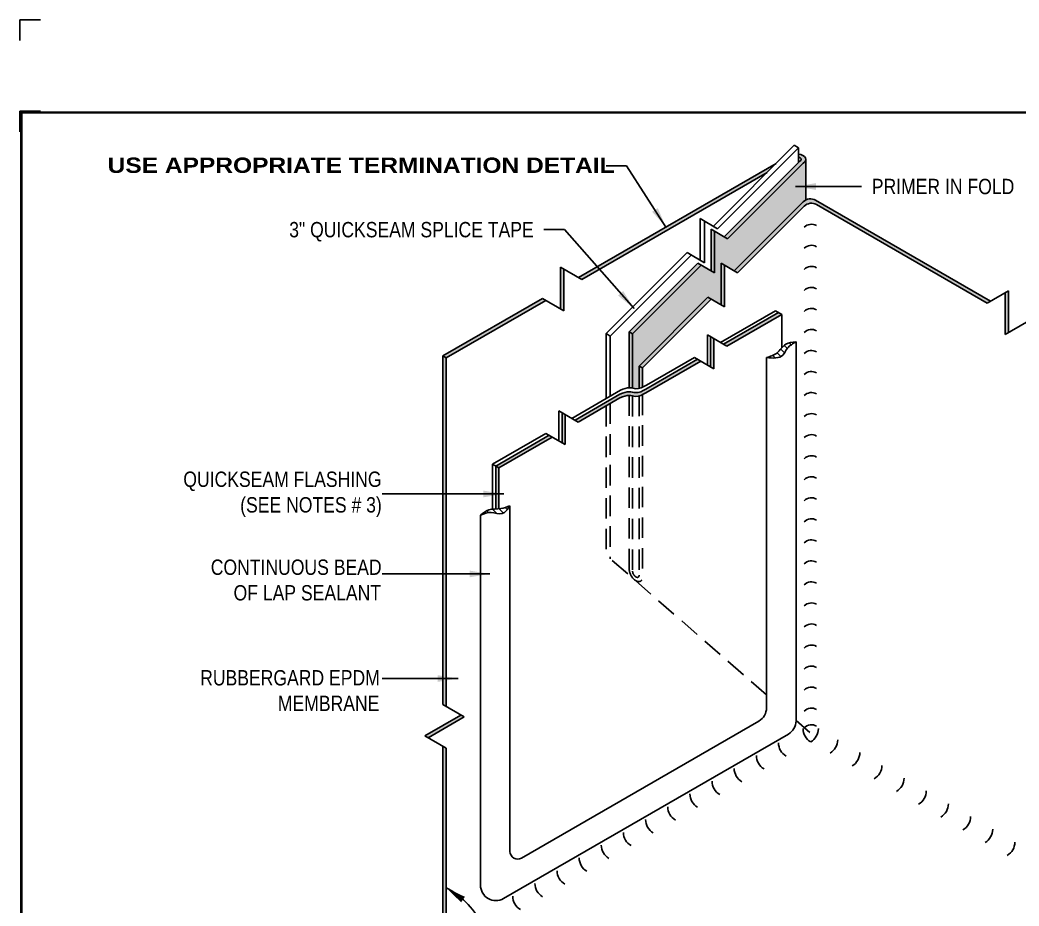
# Model space of a CAD drawing. Header units: inches. Extents: x 143.4 to 163.5, y -221.5 to -204.7.
# Drawn here: x 143.45 to 155.66, y -215.52 to -204.7 of the extents above; entities that cross this region are included whole.
import ezdxf
from ezdxf.enums import TextEntityAlignment as Align

# ---------------------------------------------------------------- set-up
doc = ezdxf.new("R2010")
doc.units = ezdxf.units.IN
doc.header["$MEASUREMENT"] = 0
doc.linetypes.add('HIDDEN', pattern=[0.375, 0.25, -0.125])
doc.layers.get('0').update_dxf_attribs({"linetype": 'CONTINUOUS'})
doc.layers.get('DEFPOINTS').update_dxf_attribs({"linetype": 'CONTINUOUS'})
for name, color, linetype in [('FSBP-ADHESIVE', 1, 'HIDDEN'), ('FSBP-ANNO-NOTE', 7, 'CONTINUOUS'), ('FSBP-MEMBRANE', 7, 'CONTINUOUS'), ('FSBP-SEALANTS', 1, 'CONTINUOUS'), ('FSBP-TTLB-BORDER', 7, 'CONTINUOUS'), ('FSBP-TTLB-TEXT', 7, 'CONTINUOUS')]:
    doc.layers.add(name, color=color, linetype=linetype)
doc.styles.add('FSBP_ARIAL', font='arial.ttf')
doc.styles.add('FSBP_ARIAL_BOLD', font='')
doc.styles.add('FSBP_ARIAL_NAR', font='ARIALN.TTF')
doc.styles.get('FSBP_ARIAL_BOLD').set_extended_font_data('Arial Black')
doc.dimstyles.new('FSBP-LEADER', dxfattribs={"dimtxt": 0.1875, "dimasz": 0.25, "dimexe": 0.0625, "dimexo": 0.125, "dimgap": 0.125, "dimtad": 0, "dimtih": 1, "dimtoh": 1, "dimdec": 4, "dimzin": 0, "dimdsep": 46, "dimlunit": 4, "dimtxsty": 'FSBP_ARIAL_NAR', "dimcen": 0.09375, "dimclrd": 256, "dimclre": 256, "dimclrt": 256, "dimadec": 0, "dimazin": 0, "dimtfac": 1, "dimtdec": 4, "dimtofl": 0, "dimtmove": 0, "dimatfit": 3, "dimfxl": 0, "dimtolj": 1, "dimtzin": 0, "dimlwd": -1, "dimlwe": -1, "dimarcsym": 0})
pattern_1 = [(135, (-108.4851151080021, -82.89921941973475), (-0.04419417382415922, -0.04419417382415922), [])]

# ---------------------------------------------------------------- blocks, each defined once
blk = doc.blocks.new('TTLB-EPDM_2')
at = {"layer": 'DEFPOINTS', "linetype": 'Continuous', "ltscale": 1.75}
blk.add_lwpolyline([(-0.015625, 13.88083333333333), (-0.015625, 14.13083333333333), (0.234375, 14.13083333333333)], dxfattribs=at)
at = {"layer": 'DEFPOINTS', "color": 1}
blk.add_lwpolyline([(0.234375, 13.015625), (-0.015625, 13.015625), (-0.015625, 12.765625)], dxfattribs=at)
at = {"layer": 'FSBP-TTLB-BORDER', "const_width": 0.03125}
blk.add_lwpolyline([(20, 0), (20, 13), (0, 13), (0, 0)], dxfattribs=at)
at = {"layer": 'FSBP-TTLB-TEXT'}
for tag, height, style, p in [('MAXIMUM_WARRANTY', 0.1875, 'FSBP_ARIAL_BOLD', (18.03987100774941, 0.2240244307510579)), ('ACCPT_SYSTEMS', 0.21875, 'FSBP_ARIAL', (12.49438170418193, -1.23218745252656))]:
    blk.add_attdef(tag, text='', height=height, dxfattribs=dict(at, style=style)).set_placement(p, align=Align.MIDDLE_LEFT)
for tag, height, style, p in [('DETAIL_DESCP_LINE_1', 0.21875, 'FSBP_ARIAL_BOLD', (10.33118450231211, -0.2831249841755152)), ('DETAIL_DESCP_LINE_2', 0.21875, 'FSBP_ARIAL_BOLD', (10.33118450231211, -0.6812499208775904)), ('ISSUE_REV_DATE', 0.21875, 'FSBP_ARIAL', (16.84069633627263, -0.7282559425942452)), ('DETAIL_NUMBER', 0.4375, 'FSBP_ARIAL', (18.91941590748775, -0.8931630692489421))]:
    blk.add_attdef(tag, text='', height=height, dxfattribs=dict(at, style=style)).set_placement(p, align=Align.MIDDLE_CENTER)

msp = doc.modelspace()

# ---------------------------------------------------------------- hatches: boundary and pattern name
at = {"layer": 'FSBP-ADHESIVE'}
h = msp.add_hatch(dxfattribs=at)
h.set_pattern_fill('AR-SAND', color=256, scale=0.02, style=0)
h.set_pattern_definition([(37.50000000000001, (0, 0), (-0.001259867162192163, 0.03853647538026318), [0, -0.0304, 0, -0.034, 0, -0.0325]), (7.499999999999999, (0, 0), (0.03539553410535454, 0.05644292130459481), [0, -0.0164, 0, -0.0274, 0, -0.0105]), (327.5, (-0.0246, 0), (0.06228283723502991, 0.00011318107073929), [0, -0.01, 0, -0.036, 0, -0.047]), (317.5, (-0.0246, 0), (0.06012253209144586, 0.01755351129868498), [0, -0.005, 0, -0.0236, 0, -0.027])])
edge = h.paths.add_edge_path()
edge.add_arc((153.107815992051, -207.0071401254819), 0.1250000000000068, 117.25716359739309, 135.0000000000092, ccw=False)
edge.add_line((153.0505678590642, -206.8960201395678), (153.0505678590642, -206.4175013684965))
edge.add_ellipse((152.9357480273712, -206.3996848562037), major_axis=(-0.1148198316929839, 0), ratio=0.5773502691896102, start_angle=134.9999999999893, end_angle=180, ccw=False)
edge.add_line((153.0169379089765, -206.4465598562031), (152.0948031825459, -207.368694582634))
edge.add_line((152.0948031825459, -207.368694582634), (151.9336596976621, -207.2756583482581))
edge.add_line((151.9336596976621, -207.2756583482581), (151.9336596976621, -207.7840177867772))
edge.add_line((151.9336596976621, -207.7840177867772), (151.7725162127783, -207.6909815524014))
edge.add_line((151.7725162127783, -207.6909815524014), (150.9329060464488, -208.5305917187309))
edge.add_line((150.9329060464488, -208.5305917187309), (150.9329060464488, -209.1941992108045))
edge.add_spline(control_points=[(150.9329060464478, -209.1941992108044), (150.9466907845014, -209.1969476284599), (150.9741574738371, -209.2029998778463), (151.0008970825311, -209.1997830260275), (151.0140959280536, -209.1965843905641)], knot_values=[0.0936161797853671, 0.0936161797853671, 0.0936161797853671, 0.0936161797853671, 0.1353028374560829, 0.1767049348115049, 0.1767049348115049, 0.1767049348115049, 0.1767049348115049], degree=3, periodic=0)
edge.add_line((151.0140959280536, -209.196584390564), (151.0140959280536, -208.9240834941826))
edge.add_line((151.0140959280536, -208.9240834941826), (151.8537060943832, -208.0844733278529))
edge.add_line((151.8537060943832, -208.0844733278529), (152.0148495792669, -208.1775095622287))
edge.add_line((152.0148495792669, -208.1775095622287), (152.0148495792669, -207.6691501237096))
edge.add_line((152.0148495792669, -207.6691501237096), (152.1759930641507, -207.7621863580854))
edge.add_line((152.1759930641507, -207.7621863580854), (153.0194276444026, -206.9187517778336))
at = {"layer": 'FSBP-MEMBRANE'}
h = msp.add_hatch(color=256, dxfattribs=at)
edge = h.paths.add_edge_path()
edge.add_line((150.9329060464488, -208.5305917187309), (150.8923111056464, -208.5071542187309))
edge.add_line((150.8923111056464, -208.5071542187309), (150.8923111056464, -209.1893807669487))
edge.add_spline(control_points=[(150.8923111056464, -209.1893807669487), (150.8954289902329, -209.1893382153054), (150.9088887080114, -209.1896260473957), (150.9224754601398, -209.1921195479588), (150.9329060464478, -209.1941992108044)], knot_values=[0.1767049348115274, 0.1767049348115274, 0.1767049348115274, 0.1767049348115274, 0.1862397181165812, 0.2177830292068844, 0.2177830292068844, 0.2177830292068844, 0.2177830292068844], degree=3, periodic=0)
edge.add_line((150.9329060464489, -209.1941992108046), (150.9329060464489, -208.5305917187309))
h.paths.add_polyline_path([(151.7725162127782, -207.6909815524014), (151.7319212719759, -207.6675440524014), (150.8923111056464, -208.5071542187309), (150.9329060464488, -208.5305917187309)])
h.paths.add_polyline_path([(151.9336596976622, -207.2756583482581), (151.8930647568596, -207.252220848258), (151.8930647568596, -207.7605802867772), (151.9336596976621, -207.7840177867772)])
edge = h.paths.add_edge_path()
edge.add_ellipse((152.9357480273712, -206.3996848562037), major_axis=(-0.1148198316929839, 0), ratio=0.5773502691896102, start_angle=134.9999999999893, end_angle=180)
edge.add_ellipse((152.9357480273712, -206.3996848562037), major_axis=(-0.1148198316929839, 0), ratio=0.5773502691896102, start_angle=180, end_angle=256.9221847482676)
edge.add_line((152.9617287894848, -206.3351129486123), (152.9617287894848, -206.3701275760092))
edge.add_ellipse((152.9357480273712, -206.3996848562037), major_axis=(-0.05740991584644978, 0), ratio=0.5773502691896634, start_angle=135.000000000016, end_angle=243.0926992766351, ccw=False)
edge.add_line((152.9763429681738, -206.4231223562037), (152.0542082417434, -207.3452570826339))
edge.add_line((152.0542082417434, -207.345257082634), (152.0948031825459, -207.3686945826341))
edge.add_line((152.0948031825459, -207.368694582634), (153.0169379089762, -206.4465598562037))
h = msp.add_hatch(color=256, dxfattribs=at)
h.paths.add_polyline_path([(152.5774805036707, -206.5596557074542), (152.6883879444728, -206.4487482666521), (150.2717753627524, -207.8439801912354), (150.3123703035546, -207.8674176912354)])
h.paths.add_polyline_path([(150.0922442095491, -207.7403278316056), (150.0516492687466, -207.7168903316055), (150.0516492687467, -208.2252497701246), (150.0922442095491, -208.2486872701246)])
h.paths.add_polyline_path([(149.8721181155435, -208.1215974104949), (149.8315231747412, -208.0981599104949), (148.6161512157418, -208.7998552381887), (148.6567461565442, -208.8232927381887)])
h = msp.add_hatch(color=256, dxfattribs=at)
h.paths.add_polyline_path([(151.8943010351856, -208.107910827853), (151.8537060943832, -208.084473327853), (151.0140959280537, -208.9240834941824), (151.0546908688561, -208.9475209941824)])
edge = h.paths.add_edge_path()
edge.add_line((151.054690868856, -208.9475209941823), (151.0140959280536, -208.9240834941823))
edge.add_line((151.0140959280536, -208.9240834941823), (151.0140959280536, -209.1965843905641))
edge.add_spline(control_points=[(151.0140959280536, -209.1965843905641), (151.0277409634323, -209.1932776245301), (151.0412522227033, -209.1882654296749), (151.0546908688559, -209.182327535104)], knot_values=[0.05081447548444958, 0.05081447548444958, 0.05081447548444958, 0.05081447548444958, 0.09361617978541162, 0.09361617978541162, 0.09361617978541162, 0.09361617978541162], degree=3, periodic=0)
edge.add_line((151.0546908688561, -209.182327535104), (151.054690868856, -208.9475209941823))
h.paths.add_polyline_path([(153.0303050260074, -206.9719068370312, -0.3394542588634215), (153.1811933736558, -206.9520420092064), (155.2664328675888, -208.1559555923536), (155.3070278083911, -208.1325180923536), (153.1703159920509, -206.8988869500089, 0.3394542588633929), (153.0194276444026, -206.9187517778336), (152.1759930641507, -207.7621863580854), (152.2165880049533, -207.7856238580855)])
h.paths.add_polyline_path([(152.0554445200694, -207.6925876237096), (152.0148495792669, -207.6691501237096), (152.0148495792669, -208.1775095622287), (152.0554445200694, -208.2009470622287)])
h.paths.add_polyline_path([(155.5271539023967, -208.0054282327239), (155.4865589615945, -208.0288657327239), (155.4865589615945, -208.5372251712429), (155.5271539023966, -208.5137876712431)])
h = msp.add_hatch(color=256, dxfattribs=at)
edge = h.paths.add_edge_path()
edge.add_line((149.2989997450999, -210.1685287387567), (149.2601265320751, -210.1460852787526))
edge.add_line((149.2601265320751, -210.1460852787527), (149.2601265320751, -210.6710638475052))
edge.add_spline(control_points=[(149.2601265321704, -210.6710638475009), (149.2730910008469, -210.6705018993894), (149.286109706756, -210.6699917372086), (149.2989997450999, -210.668932086178)], knot_values=[0.1415675165058692, 0.1415675165058692, 0.1415675165058692, 0.1415675165058692, 0.1798492494633529, 0.1798492494633529, 0.1798492494633529, 0.1798492494633529], degree=3, periodic=0)
edge.add_line((149.2989997450999, -210.668932086178), (149.2989997450999, -210.1685287387567))
h.paths.add_polyline_path([(149.9512267197402, -209.7919653193754), (149.9123535067155, -209.7695218593713), (149.2601265320751, -210.1460852787527), (149.2989997451, -210.1685287387568)])
h.paths.add_polyline_path([(150.1101140058732, -209.5167644671164), (150.0711918277757, -209.4942927371143), (150.0711918277758, -209.861227206793), (150.1101140058734, -209.8836989367951)])
edge = h.paths.add_edge_path()
edge.add_spline(control_points=[(150.779457701754, -209.3137859389586), (150.8167417145538, -209.2978066553151), (150.8540257273536, -209.2818273716716), (150.8923111056464, -209.2832345689255)], knot_values=[0.2111195009043229, 0.2111195009043229, 0.2111195009043229, 0.2111195009043229, 0.3278601662163465, 0.3278601662163465, 0.3278601662163465, 0.3278601662163465], degree=3, periodic=0)
edge.add_spline(control_points=[(150.8923111056464, -209.2832345689255), (150.8932527405399, -209.283269179163), (150.9067122272835, -209.2839138081746), (150.920298355938, -209.2867572918304), (150.9329060464481, -209.2892954401881)], knot_values=[0.1701049055324782, 0.1701049055324782, 0.1701049055324782, 0.1701049055324782, 0.1729761605349793, 0.2111195009043228, 0.2111195009043228, 0.2111195009043228, 0.2111195009043228], degree=3, periodic=0)
edge.add_spline(control_points=[(150.9329060464481, -209.2892954401881), (150.9445033881472, -209.2916301876792), (150.9719965527173, -209.2969624964604), (150.9987581610288, -209.2929686471667), (151.0140959280535, -209.2886469954948)], knot_values=[0.0867608123166223, 0.0867608123166223, 0.0867608123166223, 0.0867608123166223, 0.1218474407082663, 0.1701049055324782, 0.1701049055324782, 0.1701049055324782, 0.1701049055324782], degree=3, periodic=0)
edge.add_spline(control_points=[(151.0140959280535, -209.2886469954948), (151.0277316059487, -209.2848049336041), (151.0412427213412, -209.2793749014419), (151.0546908688559, -209.2731421307698)], knot_values=[0.04385865809014382, 0.04385865809014382, 0.04385865809014382, 0.04385865809014382, 0.08676081231662233, 0.08676081231662233, 0.08676081231662233, 0.08676081231662233], degree=3, periodic=0)
edge.add_spline(control_points=[(151.0546908688559, -209.2731421307698), (151.0684388429246, -209.2667704004269), (151.0821210100777, -209.2595597384362), (151.0958031772307, -209.2523490764456)], knot_values=[0, 0, 0, 0, 0.0438586580901438, 0.0438586580901438, 0.0438586580901438, 0.0438586580901438], degree=3, periodic=0)
edge.add_line((151.0958031772309, -209.2523490764459), (151.7672296961287, -208.8647007950188))
edge.add_line((151.7672296961287, -208.8647007950188), (151.7282585529583, -208.8422007950188))
edge.add_line((151.7282585529583, -208.8422007950188), (151.09580317723, -209.2073490764457))
edge.add_spline(control_points=[(151.0958031772307, -209.2073490764456), (151.0536828133846, -209.2295470004455), (150.9887175947975, -209.2637844298775), (150.8792475376051, -209.2260177396136), (150.8176587207057, -209.2524136423236), (150.779457701754, -209.2687859389586)], knot_values=[0, 0, 0, 0, 0.1350182771408342, 0.2082482459018217, 0.3278601662163465, 0.3278601662163465, 0.3278601662163465, 0.3278601662163465], degree=3, periodic=0)
edge.add_line((150.7802084364265, -209.2684655820852), (150.2301280789815, -209.586054624532))
edge.add_line((150.2301280789815, -209.5860546245319), (150.2690012920062, -209.6084980845361))
edge.add_line((150.2690012920062, -209.6084980845361), (150.779457701754, -209.3137859389585))
h.paths.add_polyline_path([(151.9261169822616, -208.5894999427598), (151.8871948041641, -208.5670282127577), (151.8871948041641, -208.9339626824364), (151.9261169822616, -208.9564344124385)])
h.paths.add_polyline_path([(152.7564307872925, -208.2935852787526), (152.7174596441222, -208.2710852787527), (152.0460331252243, -208.6587335601794), (152.0850042683945, -208.6812335601794)])
h = msp.add_hatch(color=256, dxfattribs=at)
h.paths.add_polyline_path([(148.656746156544, -208.8232927381886), (148.6161512157417, -208.7998552381888), (148.6161512157418, -213.0608899621189), (148.656746156544, -213.0843274621189)])
h.paths.add_polyline_path([(148.8768722505494, -213.2114173217483), (148.8362773097473, -213.1879798217485), (148.3960251217362, -213.4421595410083), (148.4366200625384, -213.4655970410082)])
h.paths.add_polyline_path([(148.656746156544, -213.5926869006379), (148.6161512157419, -213.569249400638), (148.616151215742, -215.8946694487614, 0.2679491924311777), (148.709901215742, -216.057049211971), (150.7237740518861, -217.2197592360326), (150.7237740518861, -217.1728842360326), (148.7504961565439, -216.0336117119709, -0.2679491924310027), (148.656746156544, -215.8712319487613)])
h.paths.add_polyline_path([(151.1640262398973, -217.2197592360325), (151.1640262398973, -217.1728842360327), (150.7237740518861, -217.4270639552922), (150.723774051886, -217.4739389552919)])
h.paths.add_polyline_path([(151.1640262398973, -217.4270639552921), (151.1640262398973, -217.473938955292), (153.0459747203676, -218.5604824170926), (153.0459747203676, -218.5136074170928)])
h.paths.add_polyline_path([(154.9279232008377, -217.4739389552922), (154.9279232008377, -217.4270639552919), (153.0459747203676, -218.5136074170923), (153.0459747203675, -218.5604824170927)])
h.paths.add_polyline_path([(154.9279232008378, -217.1728842360327), (154.9279232008377, -217.2197592360324), (155.368175388849, -217.473938955292), (155.368175388849, -217.4270639552922)])
h.paths.add_polyline_path([(157.4458967415391, -216.0201862537559, 0.2679491924307848), (157.5396467415388, -215.8578064905464), (157.5396467415389, -212.9710249144514), (157.4990518007366, -212.9944624144513), (157.4990518007367, -215.8343689905461, -0.2679491924313379), (157.4053018007367, -215.9967487537559), (155.368175388849, -217.1728842360324), (155.368175388849, -217.2197592360327)])
h.paths.add_polyline_path([(157.319520647533, -212.5897553355622), (157.2789257067309, -212.6131928355621), (157.7191778947419, -212.8673725548219), (157.7597728355441, -212.843935054822)])
h.paths.add_polyline_path([(157.5396467415389, -209.4215212344043), (157.4990518007367, -209.4449587344043), (157.4990518007367, -212.4861029759323), (157.5396467415389, -212.4626654759325)])
at = {"layer": 'FSBP-SEALANTS'}
h = msp.add_hatch(dxfattribs=at)
h.set_pattern_fill('ANSI31', color=256, scale=0.5, angle=90, style=0)
h.set_pattern_definition(pattern_1)
edge = h.paths.add_edge_path()
edge.add_spline(control_points=[(152.9303830868681, -208.6295100135353), (152.8859140391515, -208.6332095893884), (152.7872279285152, -208.6414197213947), (152.7107511921896, -208.778710601119), (152.6150238857659, -208.807555396946), (152.5700279941162, -208.8211136736404)], knot_values=[0, 0, 0, 0, 0.1269753197036594, 0.2817847714714819, 0.4190919873092226, 0.4190919873092226, 0.4190919873092226, 0.4190919873092226], degree=3, periodic=0)
edge.add_spline(control_points=[(152.5700279941162, -208.8211136736404), (152.648207176872, -208.8279216745554), (152.7651108500858, -208.8381018822035), (152.8232476446958, -208.6890085943314), (152.8917884723414, -208.6509438616079), (152.9303830868681, -208.6295100135353)], knot_values=[0, 0, 0, 0, 0.2028375295379965, 0.3033090323115426, 0.4327964872052115, 0.4327964872052115, 0.4327964872052115, 0.4327964872052115], degree=3, periodic=0)
h = msp.add_hatch(dxfattribs=at)
h.set_pattern_fill('ANSI31', color=256, scale=0.5, angle=90, style=0)
h.set_pattern_definition(pattern_1)
edge = h.paths.add_edge_path()
edge.add_spline(control_points=[(149.0748879873515, -210.7451796515959), (149.1166642625261, -210.7286217332475), (149.2019151059914, -210.6948327824774), (149.3504535720309, -210.7570728201782), (149.4073210803409, -210.6725053128048), (149.4352430801034, -210.6309825875972)], knot_values=[0, 0, 0, 0, 0.1325722026089391, 0.2705337430215197, 0.4036169843234032, 0.4036169843234032, 0.4036169843234032, 0.4036169843234032], degree=3, periodic=0)
edge.add_spline(control_points=[(149.4352430801034, -210.6309825875972), (149.3981598323232, -210.6456832805712), (149.315176158422, -210.678580008471), (149.1787144499984, -210.6629067467208), (149.1069066259829, -210.7198078307403), (149.0748879873515, -210.7451796515959)], knot_values=[0, 0, 0, 0, 0.1189165586671585, 0.2661075692286801, 0.3845532154880909, 0.3845532154880909, 0.3845532154880909, 0.3845532154880909], degree=3, periodic=0)

# ---------------------------------------------------------------- linework, layer by layer
at = {"layer": 'FSBP-ANNO-NOTE'}
msp.add_lwpolyline([(148.656746156544, -215.2988048563355, 0, 0.08203125, 0), (148.8610176603316, -215.4428707064199, 0.08203125, 0.08203125, 0)], format="xyseb", dxfattribs=at)
msp.add_ellipse((148.6948327659369, -216.001474438428), major_axis=(-0.417698940717808, 0.7234757875909054), ratio=0.5773502691896466, start_param=3.926990816999106, end_param=5.562307283478064, dxfattribs=at)
at = {"layer": 'FSBP-MEMBRANE'}
for p, q in [((151.9206416434049, -207.21649456772), (152.9097672652578, -206.227368945867)), ((151.972603167632, -207.24649456772), (152.9617287894849, -206.257368945867)), ((152.9097672652579, -206.227368945867), (152.9617287894849, -206.257368945867)), ((152.9617287894848, -206.257368945867), (152.9617287894847, -206.4377365348926)), ((152.0542082417434, -207.345257082634), (152.9763429681736, -206.4231223562037)), ((152.0948031825459, -207.368694582634), (153.016937908976, -206.4465598562038)), ((153.0505678590641, -206.3996848562037), (153.0505678590642, -206.8960201395679)), ((150.2717753627522, -207.8439801912354), (152.6883879444724, -206.4487482666523)), ((150.3123703035546, -207.8674176912354), (152.5774805036708, -206.5596557074541)), ((152.1759930641507, -207.7621863580854), (153.0194276444026, -206.9187517778336)), ((155.3070278083911, -208.1325180923536), (153.1703159920509, -206.8988869500089)), ((152.2165880049532, -207.7856238580856), (153.0303050260074, -206.9719068370312)), ((155.2664328675888, -208.1559555923536), (153.1811933736558, -206.9520420092064)), ((151.7594981585212, -207.1234583333442), (151.972603167632, -207.24649456772)), ((151.7594981585212, -207.1234583333442), (151.7594981585212, -207.6318177718633)), ((151.8114596827481, -207.6618177718632), (151.8114596827481, -207.1534583333441)), ((151.8930647568596, -207.252220848258), (152.0948031825459, -207.368694582634)), ((151.8930647568596, -207.2522208482581), (151.8930647568596, -207.7605802867772)), ((151.9336596976621, -207.7840177867772), (151.9336596976621, -207.2756583482581)), ((150.6092290517845, -208.5279071593404), (151.5983546736373, -207.5387815374875)), ((151.8114596827481, -207.6618177718632), (151.5983546736373, -207.5387815374875)), ((150.6611905760114, -208.5579071593403), (151.6503161978643, -207.5687815374874)), ((150.8923111056464, -208.5071542187309), (151.7319212719759, -207.6675440524014)), ((151.9336596976621, -207.7840177867772), (151.7319212719759, -207.6675440524014)), ((150.0516492687467, -207.7168903316055), (150.3123703035546, -207.8674176912353)), ((150.0516492687467, -207.7168903316056), (150.0516492687467, -208.2252497701247)), ((150.0922442095491, -208.2486872701247), (150.0922442095491, -207.7403278316056)), ((150.9329060464488, -208.5305917187309), (151.7725162127783, -207.6909815524014)), ((152.0148495792669, -207.6691501237096), (152.2165880049532, -207.7856238580856)), ((152.0148495792669, -207.6691501237096), (152.0148495792669, -208.1775095622287)), ((152.0554445200694, -208.2009470622287), (152.0554445200694, -207.6925876237096)), ((155.5271539023967, -208.0054282327239), (155.2664328675888, -208.1559555923536)), ((155.4865589615945, -208.5372251712429), (155.4865589615945, -208.0288657327238)), ((155.5271539023967, -208.0054282327239), (155.5271539023967, -208.5137876712429)), ((148.6161512157418, -208.7998552381887), (149.8315231747412, -208.0981599104949)), ((148.656746156544, -208.8232927381887), (149.8721181155435, -208.1215974104949)), ((150.0922442095491, -208.2486872701247), (149.8315231747413, -208.098159910495)), ((151.0140959280537, -208.9240834941824), (151.8537060943833, -208.0844733278529)), ((151.0546908688561, -208.9475209941824), (151.8943010351855, -208.1079108278529)), ((152.0554445200694, -208.2009470622287), (151.8537060943831, -208.0844733278529)), ((152.7174596441222, -208.2710852787527), (152.0460331252243, -208.6587335601794)), ((152.6784885009519, -208.2485852787526), (152.7564307872925, -208.2935852787527)), ((152.7564307872925, -208.2935852787527), (152.0850042683945, -208.6812335601794)), ((152.7564307872925, -208.2935852787527), (152.7564307872925, -208.7021886243689)), ((155.4865589615945, -208.5372251712429), (155.7472799964024, -208.3866978116133)), ((150.8923111056464, -208.5071542187309), (150.8923111056464, -209.1893807669486)), ((150.9329060464488, -208.5305917187309), (150.8923111056464, -208.5071542187309)), ((150.6611905760114, -208.5579071593403), (150.6092290517844, -208.5279071593403)), ((150.6092290517844, -208.5279071593403), (150.6092290517844, -209.3221805758341)), ((150.6611905760114, -208.5579071593403), (150.6611905760114, -209.292180575834)), ((150.9329060464488, -208.5305917187309), (150.9329060464488, -209.1941992107371)), ((151.8482726260665, -208.5445564827556), (152.0850042683945, -208.6812335601794)), ((151.8482726260665, -208.5445564827556), (151.8482726260665, -208.9114909524343)), ((151.8871948041641, -208.5670282127576), (151.8871948041641, -208.9339626824364)), ((151.9261169822616, -208.9564344124385), (151.9261169822616, -208.5894999427597)), ((148.6567461565442, -208.8232927381887), (148.6161512157416, -208.7998552381887)), ((148.6161512157418, -213.0608899621189), (148.6161512157416, -208.7998552381888)), ((148.656746156544, -213.0843274621188), (148.656746156544, -208.8232927381887)), ((151.7282585529583, -208.8422007950188), (151.0958031772308, -209.2073490764456)), ((151.7672296961287, -208.8647007950188), (151.0958031772307, -209.2523490764456)), ((151.9261169822616, -208.9564344124385), (151.689287409788, -208.8197007950188)), ((151.0140959280536, -208.9240834941824), (151.0140959280536, -209.1965843905644)), ((151.0546908688561, -208.9475209941824), (151.0140959280537, -208.9240834941824)), ((151.054690868856, -208.9475209941824), (151.054690868856, -209.1823275351061)), ((150.0322696496781, -209.4718210071122), (150.2690012920062, -209.6084980845361)), ((150.0322696496781, -209.4718210071122), (150.0322696496781, -209.8387554767909)), ((150.0711918277757, -209.4942927371143), (150.0711918277757, -209.861227206793)), ((150.1101140058732, -209.8836989367951), (150.1101140058732, -209.5167644671164)), ((150.1101140058732, -209.8836989367951), (149.8733823635451, -209.7470218593713)), ((149.2211553889048, -210.1235852787526), (149.2211553889048, -210.6735488953086)), ((149.2211553889048, -210.1235852787526), (149.2989997450999, -210.1685287387567)), ((149.2601265320751, -210.1460852787527), (149.2601265320751, -210.671063847505)), ((149.2989997450999, -210.1685287387567), (149.2989997450999, -210.6689320861779)), ((148.8768722505494, -213.2114173217484), (148.6161512157414, -213.0608899621187)), ((148.3960251217362, -213.4421595410083), (148.8362773097471, -213.1879798217486)), ((148.8768722505494, -213.2114173217484), (148.4366200625384, -213.4655970410082)), ((153.0981277905809, -213.4017475040721), (152.930383086868, -213.2555591055046)), ((148.3960251217362, -213.4421595410083), (148.656746156544, -213.5926869006379)), ((148.616151215742, -215.8946694487614), (148.6161512157418, -213.5692494006379)), ((148.656746156544, -215.8712319487612), (148.656746156544, -213.5926869006379))]:
    msp.add_line(p, q, dxfattribs=at)
at = {"layer": 'FSBP-MEMBRANE', "linetype": 'HIDDEN'}
for p, q in [((150.8923111056464, -209.2832345689255), (150.8923111056464, -211.40688006926)), ((150.9329060464488, -209.2892954401905), (150.9329060464488, -211.4303175692601)), ((151.0140959280536, -209.2886469954952), (151.0140959280536, -211.47719256926)), ((151.054690868856, -209.2731421307719), (151.054690868856, -211.50063006926)), ((150.6092290517844, -209.4120674958423), (150.6092290517844, -211.2326887334023)), ((150.6611905760114, -209.3820674958424), (150.6611905760114, -211.277972857704)), ((152.5700279941162, -212.9415120282551), (150.6092290517844, -211.2326887334023))]:
    msp.add_line(p, q, dxfattribs=at)
at = {"layer": 'FSBP-MEMBRANE'}
for points in [[(152.6784885009519, -208.2485852787526), (152.007061982054, -208.6362335601794)], [(151.689287409788, -208.8197007950188), (151.1023495355862, -209.1585695346867)], [(150.7860040601098, -209.2201194771914), (150.191156935811, -209.5635546245319)], [(150.779457701754, -209.2688990189503), (150.2301280789815, -209.586054624532)], [(150.779457701754, -209.3137859389586), (150.2690012920062, -209.6084980845361)], [(149.8733823635451, -209.7470218593713), (149.2211553889048, -210.1235852787526)], [(149.9123535067155, -209.7695218593713), (149.2601265320751, -210.1460852787527)], [(149.9512267197402, -209.7919653193754), (149.2989997450999, -210.1685287387567)]]:
    msp.add_lwpolyline(points, dxfattribs=at)
for centre, radius, start, end in [((153.1078159920509, -207.0071401254819), 0.125, 59.99999999999741, 135.0000000000009), ((153.1186933736558, -207.0602951846795), 0.125, 59.99999999999827, 135.0000000000077), ((153.1186933736558, -207.3173038400986), 0.125, 59.99999999999827, 135.0000000000077), ((153.1186933736558, -207.5743124955178), 0.125, 59.99999999999827, 135.0000000000077), ((153.1186933736558, -207.8313211509369), 0.125, 59.99999999999827, 135.0000000000077), ((153.1186933736558, -208.0883298063561), 0.125, 59.99999999999827, 135.0000000000077), ((153.1186933736558, -208.3453384617752), 0.125, 59.99999999999827, 135.0000000000077), ((153.1186933736558, -208.6023471171944), 0.125, 59.99999999999827, 135.0000000000077), ((153.1186933736558, -208.8593557726136), 0.125, 59.99999999999827, 135.0000000000077), ((153.1186933736558, -209.1163644280327), 0.125, 59.99999999999827, 135.0000000000077), ((153.1186933736558, -209.3733730834519), 0.125, 59.99999999999827, 135.0000000000077), ((153.1186933736558, -209.630381738871), 0.125, 59.99999999999827, 135.0000000000077), ((153.1186933736558, -209.8873903942902), 0.125, 59.99999999999827, 135.0000000000077), ((153.1186933736558, -210.1443990497093), 0.125, 59.99999999999827, 135.0000000000077), ((153.1186933736558, -210.4014077051285), 0.125, 59.99999999999827, 135.0000000000077), ((153.1186933736558, -210.6584163605476), 0.125, 59.99999999999827, 135.0000000000077), ((153.1186933736558, -210.9154250159668), 0.125, 59.99999999999827, 135.0000000000077), ((153.1186933736558, -211.172433671386), 0.125, 59.99999999999827, 135.0000000000077), ((153.1186933736558, -211.4294423268051), 0.125, 59.99999999999827, 135.0000000000077), ((153.1186933736558, -211.6864509822243), 0.125, 59.99999999999827, 135.0000000000077), ((153.1186933736558, -211.9434596376434), 0.125, 59.99999999999827, 135.0000000000077), ((153.1186933736558, -212.2004682930626), 0.125, 59.99999999999827, 135.0000000000077), ((153.1186933736558, -212.4574769484817), 0.125, 59.99999999999827, 135.0000000000077), ((153.1186933736558, -212.7144856039009), 0.125, 59.99999999999827, 135.0000000000077), ((153.1186933736558, -212.9714942593201), 0.125, 59.99999999999827, 135.0000000000077), ((153.1186933736558, -213.2285029147392), 0.125, 59.99999999999827, 135.0000000000077), ((153.2035732369133, -213.3543732854237), 0.1875, 180, 239.9999999999994), ((153.1186933736558, -213.4320728869474), 0.125, 59.99999999999827, 135.0000000000077), ((153.0160732369133, -213.3543732854237), 0.1875, 300.0000000000006, 7.016477563892661e-15), ((152.9037402367817, -213.5274819487617), 0.1875, 180, 239.9999999999994), ((153.2520577204991, -213.4906189905466), 0.1875, 300.0000000000006, 7.016477563892661e-15), ((153.5226906591816, -213.6468689905465), 0.1875, 300.0000000000006, 7.016477563892661e-15), ((152.6331072980992, -213.6837319487616), 0.1875, 180, 239.9999999999994), ((152.3624743594167, -213.8399819487616), 0.1875, 180, 239.9999999999994), ((153.7933235978641, -213.8031189905465), 0.1875, 300.0000000000006, 7.016477563892661e-15), ((152.0918414207341, -213.9962319487616), 0.1875, 180, 239.9999999999994), ((154.0639565365466, -213.9593689905465), 0.1875, 300.0000000000006, 7.016477563892661e-15), ((154.3345894752292, -214.1156189905464), 0.1875, 300.0000000000006, 7.016477563892661e-15), ((151.8212084820516, -214.1524819487616), 0.1875, 180, 239.9999999999994), ((151.5505755433691, -214.3087319487615), 0.1875, 180, 239.9999999999994), ((154.6052224139117, -214.2718689905464), 0.1875, 300.0000000000006, 7.016477563892661e-15), ((151.2799426046866, -214.4649819487615), 0.1875, 180, 239.9999999999994), ((154.8758553525942, -214.4281189905464), 0.1875, 300.0000000000006, 7.016477563892661e-15), ((151.0093096660041, -214.6212319487614), 0.1875, 180, 239.9999999999994), ((155.1464882912767, -214.5843689905464), 0.1875, 300.0000000000006, 7.016477563892661e-15), ((155.4171212299592, -214.7406189905464), 0.1875, 300.0000000000006, 7.016477563892661e-15), ((150.7386767273216, -214.7774819487614), 0.1875, 180, 239.9999999999994), ((150.4680437886391, -214.9337319487614), 0.1875, 180, 239.9999999999994), ((150.1974108499566, -215.0899819487614), 0.1875, 180, 239.9999999999994), ((149.9267779112741, -215.2462319487613), 0.1875, 180, 239.9999999999994), ((149.6561449725916, -215.4024819487613), 0.1875, 180, 239.9999999999994)]:
    msp.add_arc(centre, radius, start, end, dxfattribs=at)
for major_axis, ratio, start_param, end_param in [((-0.1148198316929839, 0), 0.5773502691896102, 2.356194490192159, 4.484138045274428), ((-0.05740991584644978, 0), 0.5773502691896634, 2.356194490192625, 4.242767989937721)]:
    msp.add_ellipse((152.9357480273712, -206.3996848562037), major_axis=major_axis, ratio=ratio, start_param=start_param, end_param=end_param, dxfattribs=at)
at = {"layer": 'FSBP-MEMBRANE', "linetype": 'HIDDEN'}
for major_axis, ratio, start_param, end_param in [((0.05740991584651993, -0.09943689110441382), 0.5773502691897002, 3.926990816986977, 7.068583470576998), ((0.02870495792307207, -0.04971844555190089), 0.5773502691893951, 3.926990816987399, 7.068583470577718)]:
    msp.add_ellipse((150.9735009872512, -211.45375506926), major_axis=major_axis, ratio=ratio, start_param=start_param, end_param=end_param, dxfattribs=at)
at = {"layer": 'FSBP-MEMBRANE'}
for points in [[(151.0958031772307, -209.2073490764456), (150.967522165384, -209.2494669724242), (150.8951378424686, -209.2383702106982), (150.779457701754, -209.2687859389586)], [(151.0958031772307, -209.2523490764456), (150.967522165384, -209.2944669724242), (150.8951378424686, -209.2833702106981), (150.779457701754, -209.3137859389586)], [(151.1023495355864, -209.1585695346866), (150.9740685237398, -209.2006874306653), (150.9016842008243, -209.1895906689393), (150.7860040601098, -209.2200063971997)]]:
    msp.add_spline(points, degree=3, dxfattribs=at)
at = {"layer": 'FSBP-SEALANTS'}
for p, q in [((152.930383086868, -213.258175152834), (152.9303830868681, -208.6295100135353)), ((152.5700279941162, -213.0990444017928), (152.5700279941162, -208.8211136736404)), ((149.4352430801033, -214.8547867280133), (149.4352430801034, -210.6309825875972)), ((149.0748879873515, -215.267639935453), (149.0748879873515, -210.7451796515959)), ((149.5758680801033, -214.935976609618), (152.4762779941162, -213.2614241650023)), ((149.3561379873515, -215.4300196986626), (152.836633086868, -213.4205549160435))]:
    msp.add_line(p, q, dxfattribs=at)
for centre, radius, start, end in [((152.3825279941162, -213.0990444017928), 0.1875, 299.9999999999997, 0), ((152.742883086868, -213.258175152834), 0.1875, 299.9999999999997, 0), ((149.5289930801033, -214.8547867280133), 0.09375, 180, 300.0000000000005), ((149.2623879873515, -215.267639935453), 0.1875, 180, 299.9999999999997)]:
    msp.add_arc(centre, radius, start, end, dxfattribs=at)
for points in [[(152.5700279941162, -208.8211136736404), (152.7705045831051, -208.7902559249138), (152.8265371844822, -208.7068600589942), (152.9303830868681, -208.6295100135353)], [(152.5700279941162, -208.8211136736404), (152.6956431184275, -208.7656689979232), (152.8065732100507, -208.657685290221), (152.9303830868681, -208.6295100135353)], [(149.4352430801034, -210.6309825875972), (149.3411390177165, -210.7250866499841), (149.2036533277037, -210.7136379961454), (149.0748879873515, -210.7451796515959)], [(149.4352430801034, -210.6309825875972), (149.3217074775209, -210.6663494488021), (149.1754085108556, -210.6825298673005), (149.0748879873515, -210.7451796515959)]]:
    msp.add_spline(points, degree=3, dxfattribs=at)

# ---------------------------------------------------------------- block references
at = {"ltscale": 1.75}
msp.add_blockref('TTLB-EPDM_2', (143.4627011304549, -218.8271762231815), dxfattribs=at)

# ---------------------------------------------------------------- texts
at = {"layer": 'FSBP-ANNO-NOTE', "style": 'FSBP_ARIAL_NAR'}
msp.add_text('PRIMER IN FOLD', height=0.1875, dxfattribs=at).set_placement((153.8563162470138, -206.7305782250556), align=Align.MIDDLE_LEFT)
msp.add_text('3" QUICKSEAM SPLICE TAPE', height=0.1875, dxfattribs=at).set_placement((149.7252435733798, -207.2578859653444), align=Align.MIDDLE_RIGHT)
at = {"layer": 'FSBP-ANNO-NOTE', "char_height": 0.1875, "attachment_point": 1}
for s, width, heights, insert, style in [('{\\W0.740588; }USE APPROPRIATE TERMINATION DETAIL', 6.120841813815787, [0.2980845982192226], (144.4562814266246, -206.3771507461734), 'FSBP_ARIAL_BOLD'), ('{\\W2.55381; }QUICKSEAM FLASHING\\P{\\W7.096;  }(SEE NOTES # 3) ', 2.552434420804218, [0.5671659626304721], (145.2904603060639, -210.213578144972), 'FSBP_ARIAL_NAR'), ('{\\W9.9351;  }CONTINUOUS BEAD \\P{\\W8.1773;   }OF LAP SEALANT  ', 3.252900531471823, [1.104758617801938], (144.5918155141335, -211.2882384137101), 'FSBP_ARIAL_NAR'), ('{\\W0.978531; }RUBBERGARD EPDM \\P{\\W8.4368;  }MEMBRANE ', 2.221219419170666, [0.5671659626304721], (145.5904423023785, -212.6392400536624), 'FSBP_ARIAL_NAR')]:
    msp.add_mtext_dynamic_manual_height_columns(s, width=width, gutter_width=5, heights=heights, dxfattribs=dict(at, insert=insert, style=style))

# ---------------------------------------------------------------- leaders
at = {"layer": 'FSBP-ANNO-NOTE'}
for points in [[(151.3411140275903, -207.2265972252363), (150.8594521952324, -206.4765062525581), (150.6094521952324, -206.4765062525581)], [(152.9232361651974, -206.7305782250556), (153.7313162470138, -206.7305782250556)], [(150.9525395582442, -208.223053086766), (150.1002435733798, -207.2578859653444), (149.8502435733798, -207.2578859653444)], [(149.3595968244167, -210.4872141840444), (147.8739648073853, -210.4872141840444)], [(149.1904054249305, -211.4642059757686), (147.8739648073853, -211.4642059757686)], [(148.8008610667352, -212.7419790174928), (147.8739648073853, -212.7419790174928)]]:
    msp.add_leader(points, dimstyle='FSBP-LEADER', dxfattribs=at)

doc.saveas('drawing.dxf')
